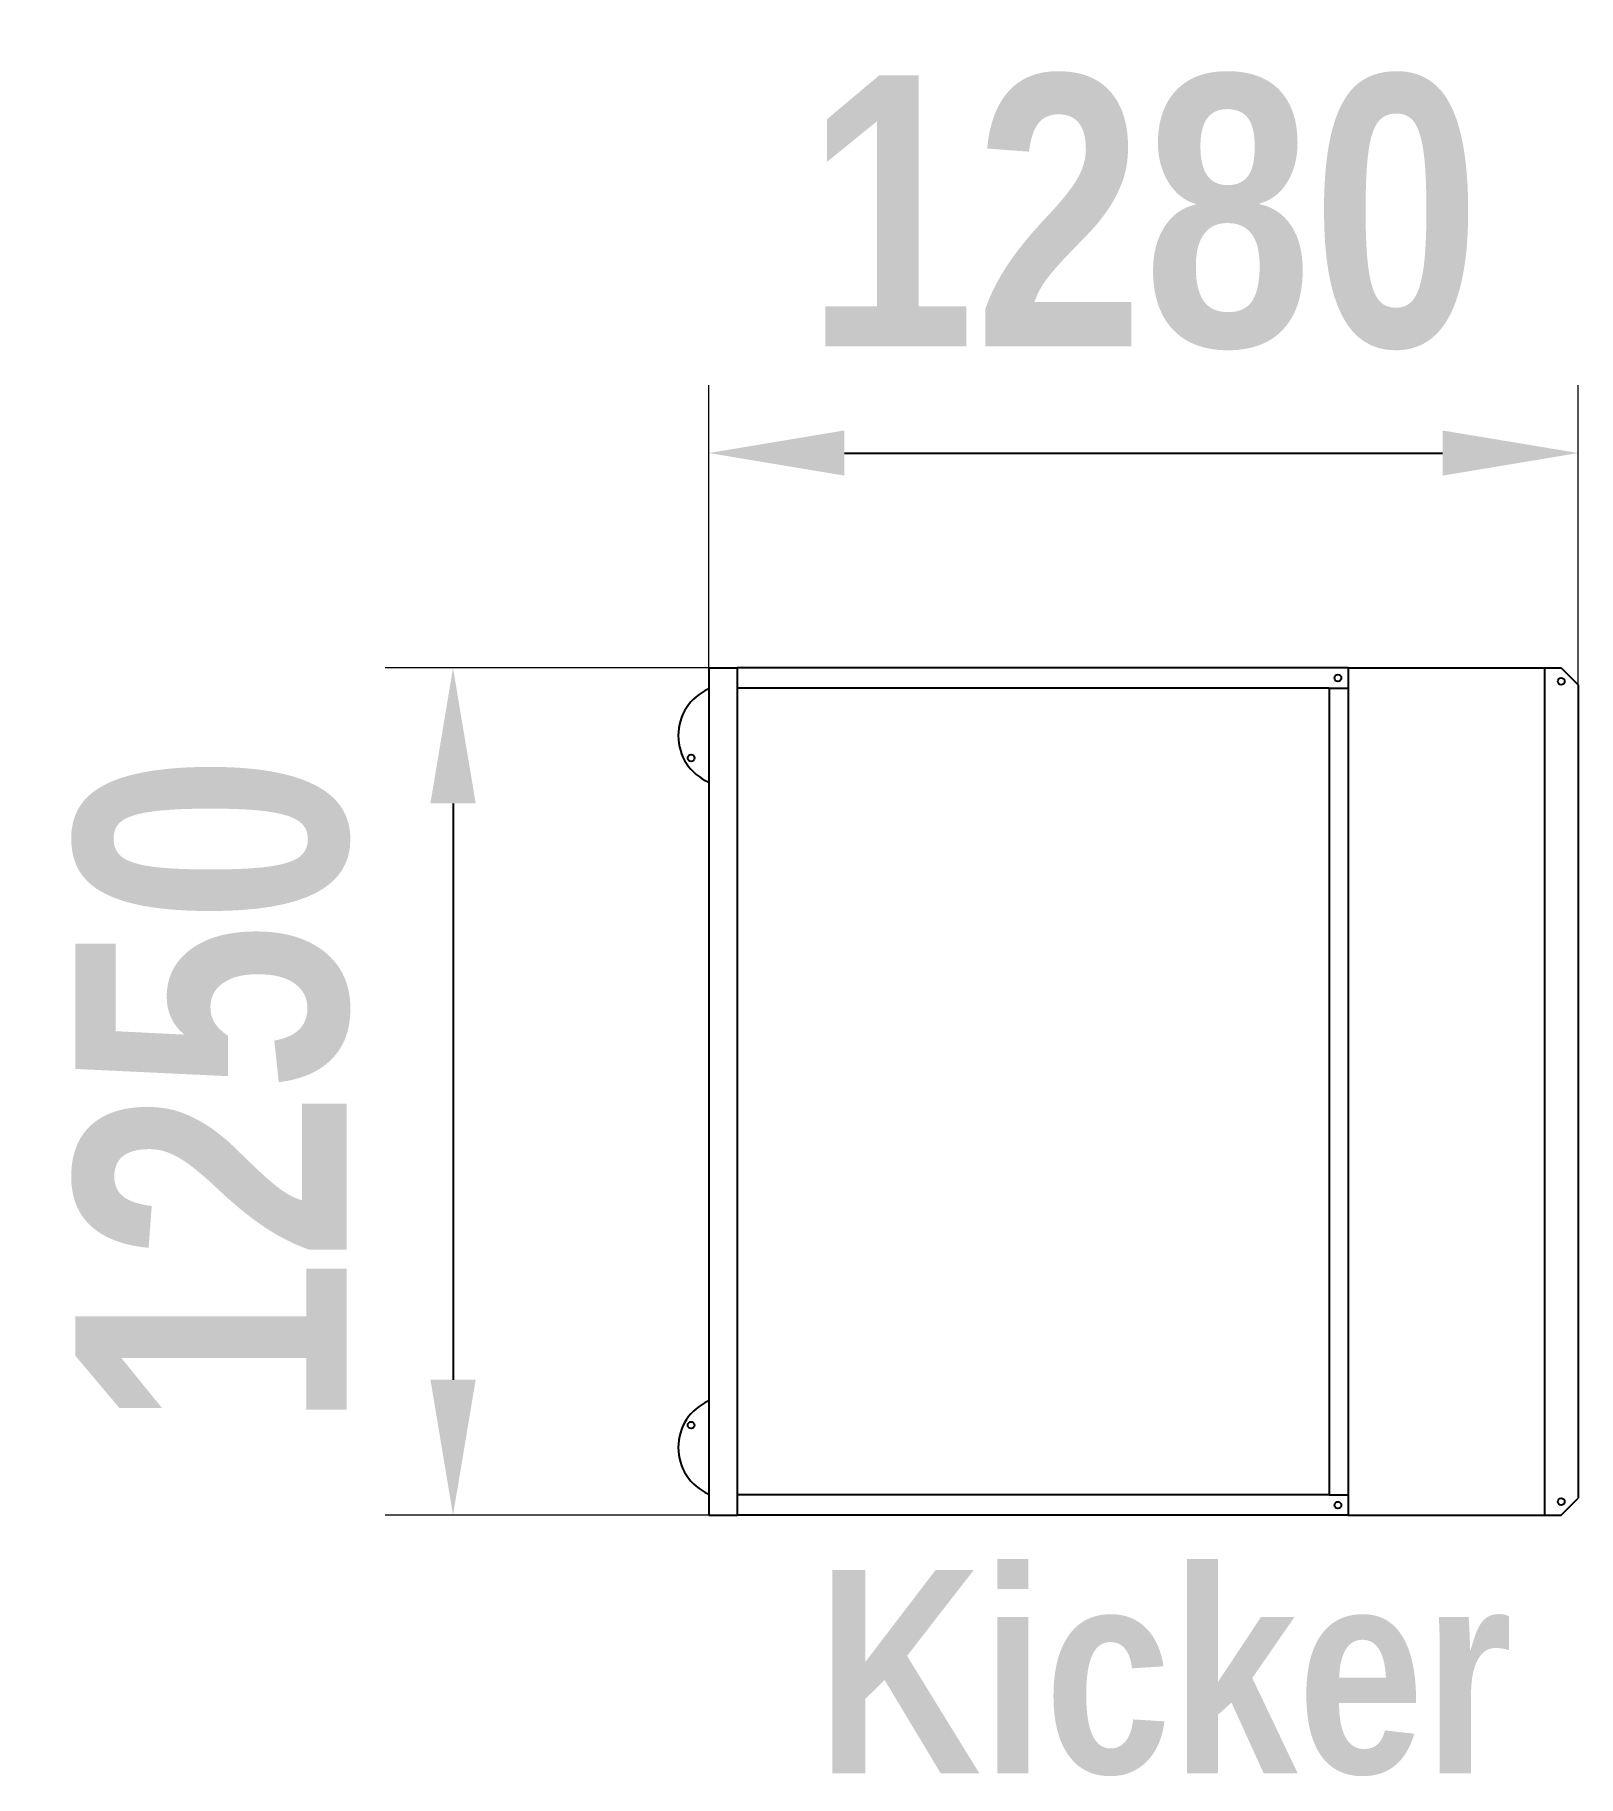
# Model space of a CAD drawing. Header units: millimetres. Extents: x 76475 to 78751, y 3017 to 5586.
import ezdxf

# ---------------------------------------------------------------- set-up
doc = ezdxf.new("R2010")
doc.units = ezdxf.units.MM
doc.layers.add('DiKom', color=7, linetype='Continuous')
doc.styles.add('style1', font='arialbd.ttf', dxfattribs={"width": 0.8})
doc.dimstyles.new('1-50', dxfattribs={"dimtxt": 600, "dimasz": 300, "dimexe": 100, "dimexo": 0, "dimgap": 300, "dimtad": 1, "dimtxsty": 'style1', "dimcen": 200, "dimclrd": 7, "dimclre": 7, "dimclrt": 7, "dimadec": 1, "dimazin": 2, "dimtfac": 1, "dimtmove": 0, "dimatfit": 2, "dimfxl": 1, "dimlwd": 25, "dimlwe": 18, "dimarcsym": 0})

# ---------------------------------------------------------------- blocks, each defined once
blk = doc.blocks.new('*D46')
at = {"layer": 'Defpoints', "color": 0, "transparency": 16777216}
for p in [(78751.1, 4969), (77469, 4367.3), (78751.1, 4367.3)]:
    blk.add_point(p, dxfattribs=at)
at = {"layer": 'DiKom', "color": 7, "lineweight": 18, "transparency": 16777216}
for p, q in [((77469, 4367.3), (77469, 5069)), ((78751.1, 4367.3), (78751.1, 5069))]:
    blk.add_line(p, q, dxfattribs=at)
at = {"layer": 'DiKom', "color": 7, "lineweight": 25, "transparency": 16777216}
blk.add_line((77669, 4969), (78551.1, 4969), dxfattribs=at)
at = {"layer": 'DiKom', "color": 7, "transparency": 16777216}
for points in [[(77669, 5002.3), (77669, 4935.7), (77469, 4969)], [(78551.1, 5002.3), (78551.1, 4935.7), (78751.1, 4969)]]:
    blk.add_solid(points, dxfattribs=at)
at = {"layer": 'DiKom', "color": 7, "transparency": 16777216, "insert": (78110, 5323.4), "char_height": 400, "attachment_point": 5, "style": 'style1'}
blk.add_mtext('1280', dxfattribs=at)
blk = doc.blocks.new('*D47')
at = {"layer": 'Defpoints', "color": 0, "transparency": 16777216}
for p in [(77863.2, 4652.2), (77091.9, 3402.2), (77863.2, 3402.2)]:
    blk.add_point(p, dxfattribs=at)
at = {"layer": 'DiKom', "color": 7, "lineweight": 18, "transparency": 16777216}
for p, q in [((77863.2, 4652.2), (76991.9, 4652.2)), ((77863.2, 3402.2), (76991.9, 3402.2))]:
    blk.add_line(p, q, dxfattribs=at)
at = {"layer": 'DiKom', "color": 7, "lineweight": 25, "transparency": 16777216}
blk.add_line((77091.9, 4452.2), (77091.9, 3602.2), dxfattribs=at)
at = {"layer": 'DiKom', "color": 7, "transparency": 16777216}
for points in [[(77058.6, 4452.2), (77125.3, 4452.2), (77091.9, 4652.2)], [(77058.6, 3602.2), (77125.3, 3602.2), (77091.9, 3402.2)]]:
    blk.add_solid(points, dxfattribs=at)
at = {"layer": 'DiKom', "color": 7, "transparency": 16777216, "insert": (76737.7, 4027.2), "char_height": 400, "attachment_point": 5, "rotation": 90, "style": 'style1'}
blk.add_mtext('1250', dxfattribs=at)

msp = doc.modelspace()

# ---------------------------------------------------------------- linework, layer by layer
at = {"layer": 'DiKom'}
for p, q in [((77468.95, 4652.225), (77468.95, 3402.225)), ((77468.95, 4652.225), (77510.95, 4652.225)), ((78411.796, 4652.225), (77510.95, 4652.225)), ((77510.95, 4652.225), (77510.95, 3402.225)), ((78411.796, 4652.225), (78411.796, 3402.225)), ((78411.796, 4652.225), (78726.061, 4652.225)), ((78701.242, 4652.225), (78701.242, 3402.225)), ((78726.061, 4652.225), (78751.061, 4627.225)), ((78751.061, 4627.225), (78751.061, 3427.225)), ((78383.827, 4622.225), (77510.95, 4622.225)), ((78383.827, 4622.225), (78383.827, 3432.225)), ((78383.827, 4622.225), (78411.796, 4622.225)), ((78383.827, 3432.225), (77510.95, 3432.225)), ((78383.827, 3432.225), (78411.796, 3432.225)), ((78726.061, 3402.225), (78751.061, 3427.225)), ((77468.95, 3402.225), (77510.95, 3402.225)), ((78411.796, 3402.225), (77510.95, 3402.225)), ((78411.796, 3402.225), (78726.061, 3402.225))]:
    msp.add_line(p, q, dxfattribs=at)
for centre in [(78396.796, 4637.225), (78726.152, 4632.225), (77442.965, 4519.199), (77442.965, 3535.25), (78396.796, 3417.225), (78726.152, 3422.225)]:
    msp.add_circle(centre, 5, dxfattribs=at)
for centre in [(77498.95, 4552.225), (77498.95, 3502.225)]:
    msp.add_arc(centre, 75, 113.578178, 246.421822, dxfattribs=at)

# ---------------------------------------------------------------- texts
at = {"layer": 'DiKom', "insert": (77629.004, 3321.662), "char_height": 300, "width": 2879.2195, "attachment_point": 1, "style": 'style1'}
msp.add_mtext('Kicker', dxfattribs=at)

# ---------------------------------------------------------------- dimensions: what is measured, and where the dimension line sits
at = {"layer": 'DiKom'}
dim = msp.add_linear_dim(base=(78751.061, 4969.007), p1=(77468.95, 4367.304), p2=(78751.061, 4367.304), text='1280', dimstyle='1-50', override={"dimtxt": 400, "dimasz": 200, "dimgap": 150}, dxfattribs=at)
dim.commit()
dim.dimension.update_dxf_attribs({"geometry": '*D46', "text_midpoint": (78110.006, 4969.007), "dimtype": 160})
dim = msp.add_linear_dim(base=(77091.937, 3402.225), p1=(77863.197, 4652.225), p2=(77863.197, 3402.225), angle=90, dimstyle='1-50', override={"dimtxt": 400, "dimasz": 200, "dimgap": 150}, dxfattribs=at)
dim.commit()
dim.dimension.update_dxf_attribs({"geometry": '*D47', "text_midpoint": (77091.937, 4027.225), "dimtype": 160})

doc.saveas('drawing.dxf')
